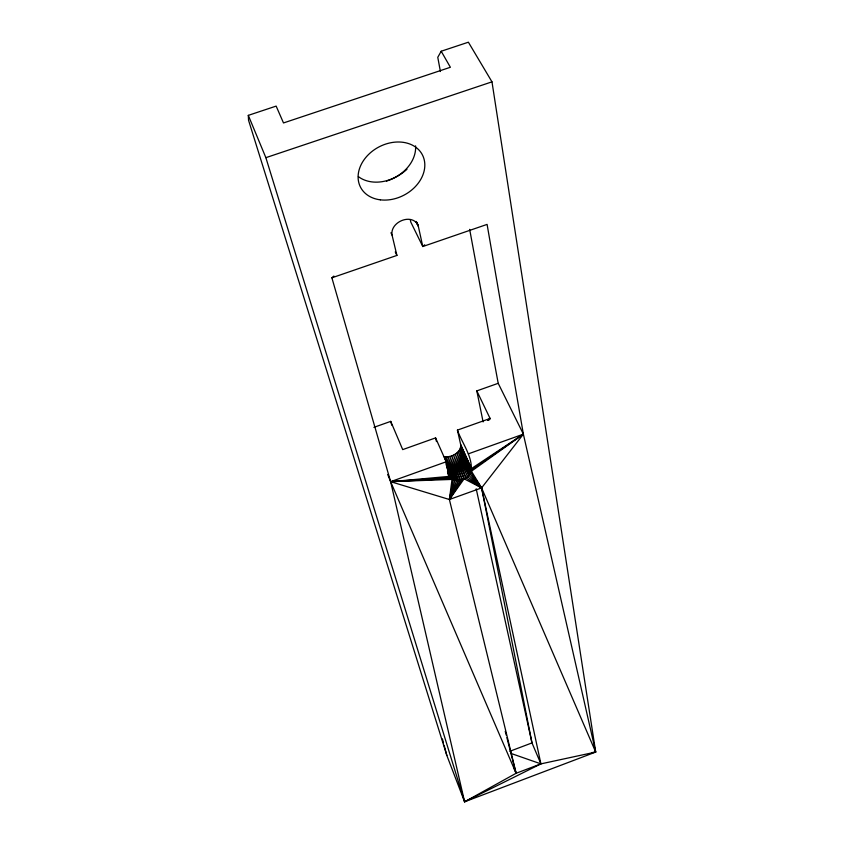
<?xml version="1.0" encoding="UTF-8"?>
<svg xmlns="http://www.w3.org/2000/svg" width="844" height="844" viewBox="0 0 844 844"><rect width="100%" height="100%" fill="white"/><g stroke="black" fill="none" stroke-linecap="round" stroke-linejoin="round"><path stroke-width="1.27" d="M248.305 115.364L265.871 157.67L464.601 801.8L595.695 752.057L491.978 81.847L468.388 42.2L441.201 51.241L450.379 67.277L283.5 122.95L276.146 106.101L248.305 115.364L248.547 120.259L446.845 755.475L464.601 801.8L516.106 773.273L449.388 499.511L452.015 479.413L446.181 464.812M469.665 229.368L498.203 383.313L476.818 390.888L490.09 418.476L457.427 430.113C462.069 443.48 473.822 457.722 470.878 472.629C469.433 475.404 466.89 477.419 464.137 478.812C457.701 482.652 448.09 480.373 447.52 471.596L450.158 477.535L390.635 481.671L387.691 474.497M333.855 276.072L331.882 277.813L390.635 481.671L449.388 499.511L453.344 480.046L444.324 456.709C451.392 457.712 461.14 452.848 460.729 444.841L457.427 430.113M373.881 427.349L390.73 421.378L402.704 449.609L435.578 437.899L446.212 461.773L390.635 481.671L516.106 773.273L540.909 763.873L595.695 752.057L481.597 487.906L465.888 477.831L455.201 454.177L464.137 478.812L449.388 499.511L454.895 480.436L446.033 456.878L456.615 480.595L449.388 499.511L481.597 487.906L523.375 434.154L487.093 224.398L422.781 246.532L410.796 222.088L410.226 219.535M449.388 499.511L458.461 480.5L449.736 456.477L460.36 480.173L449.388 499.511L462.269 479.603L453.471 455.148L464.137 478.812L481.597 487.906L540.909 763.873L464.601 801.8L390.635 481.671L449.694 476.343L450.158 477.535M441.201 51.241L437.772 57.308L440.41 71.529M488.275 420.333L490.09 418.476L488.127 420.238M424.722 244.792L422.781 246.532L418.297 226.108L416.546 222.046L417.696 224.377C410.585 213.015 389.896 222.426 392.059 235.096L396.912 255.426L331.882 277.813M511.137 753.492L540.909 763.873L531.984 742.92L481.597 487.906L471.437 471.205L460.845 446.17L471.659 469.813L523.375 434.154L498.203 383.313M509.871 751.265L531.984 742.92L476.195 488.803M468.336 453.85L523.375 434.154L595.695 752.057L591.792 752.648M265.871 157.67L491.978 81.847M447.942 471.332L450.939 478.569L390.635 481.671L452.015 479.413L446.74 467.534M467.492 476.691L481.597 487.906L470.878 472.629L460.107 448.987L470.024 474.054L481.597 487.906L468.884 475.415L458.144 451.772L467.492 476.691L456.773 453.038L465.888 477.831M415.997 221.445L418.297 226.108L416.092 221.55M390.941 232.754L392.059 235.096M395.256 251.913L396.912 255.426M470.024 474.054L459.263 450.411L468.884 475.415M462.269 479.603L451.624 455.918L460.36 480.173M458.461 480.5L447.858 456.804L456.615 480.595M444.324 456.709L454.895 480.436M445.948 463.419L453.344 480.046M447.774 471.437L450.939 478.569M471.659 469.813L460.729 444.841L471.553 468.504L523.375 434.154L471.437 471.205L460.634 447.563L470.878 472.629M514.175 768.589L516.106 773.273L506.885 737.677M390.73 421.378L391.774 425.186M442.414 738.933L443.438 742.752M444.123 745.294L446.845 755.475M505.239 731.326L506.231 735.135M435.578 437.899L436.475 441.56M446.212 461.773L449.694 476.343M476.818 390.888L483.106 421.905M406.966 169.264A44.363 35.131 -28.2 0 1 386.457 181.122M415.586 145.864A34.498 27.187 -28.1 0 1 395.551 177.113A34.498 27.187 -28.1 0 1 358.383 176.628M490.09 418.476L488.243 420.301L490.09 418.476M380.359 199.838A34.899 27.156 -28 0 0 424.258 159.98A34.899 27.156 -28 0 0 369.777 153.334A34.899 27.156 -28 0 0 380.359 199.838"/></g></svg>
